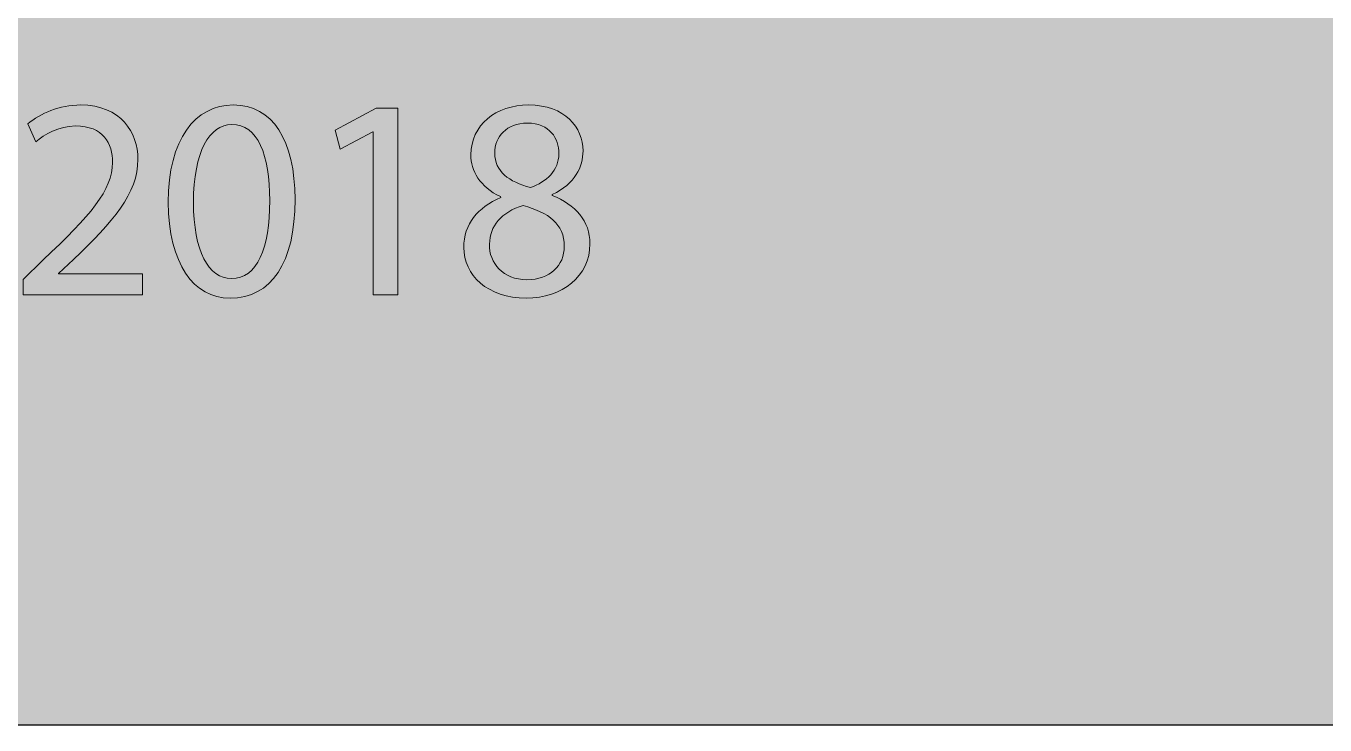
# Model space of a CAD drawing. Header units: inches. Extents: x 8 to 818, y -635 to -10.
# Drawn here: x 716.83 to 735.94, y -586.19 to -575.9 of the extents above; entities that cross this region are included whole.
import ezdxf

# ---------------------------------------------------------------- set-up
doc = ezdxf.new("R2010")
doc.units = ezdxf.units.IN
doc.header["$MEASUREMENT"] = 0
doc.layers.add('Calque 2', color=7, linetype='Continuous')

# ---------------------------------------------------------------- blocks, each defined once
blk = doc.blocks.new('block 14')
at = {"layer": 'Calque 2', "true_color": 0x262425}
h = blk.add_hatch(color=179, dxfattribs=at)
h.dxf.hatch_style = 2
edge = h.paths.add_edge_path()
edge.add_spline(control_points=[(716.791, -579.86), (716.791, -579.86), (716.791, -579.632), (716.791, -579.632), (716.791, -579.632), (717.083, -579.348), (717.083, -579.348), (717.786, -578.68), (718.103, -578.324), (718.107, -577.909), (718.107, -577.63), (717.972, -577.372), (717.561, -577.372), (717.312, -577.372), (717.104, -577.499), (716.977, -577.605), (716.977, -577.605), (716.859, -577.343), (716.859, -577.343), (717.049, -577.182), (717.32, -577.063), (717.638, -577.063), (718.23, -577.063), (718.48, -577.469), (718.48, -577.863), (718.48, -578.371), (718.111, -578.781), (717.532, -579.339), (717.532, -579.339), (717.312, -579.543), (717.312, -579.543), (717.312, -579.543), (717.312, -579.551), (717.312, -579.551), (717.312, -579.551), (718.547, -579.551), (718.547, -579.551), (718.547, -579.551), (718.547, -579.86), (718.547, -579.86), (718.547, -579.86), (716.791, -579.86), (716.791, -579.86)], knot_values=[0, 0, 0, 0, 1, 1, 1, 2, 2, 2, 3, 3, 3, 4, 4, 4, 5, 5, 5, 6, 6, 6, 7, 7, 7, 8, 8, 8, 9, 9, 9, 10, 10, 10, 11, 11, 11, 12, 12, 12, 13, 13, 13, 14, 14, 14, 14], degree=3, periodic=1)
h = blk.add_hatch(color=179, dxfattribs=at)
h.dxf.hatch_style = 2
edge = h.paths.add_edge_path()
edge.add_spline(control_points=[(720.791, -578.455), (720.791, -579.39), (720.444, -579.907), (719.835, -579.907), (719.297, -579.907), (718.933, -579.403), (718.925, -578.493), (718.925, -577.571), (719.323, -577.063), (719.881, -577.063), (720.461, -577.063), (720.791, -577.579), (720.791, -578.455)], knot_values=[0, 0, 0, 0, 1, 1, 1, 2, 2, 2, 3, 3, 3, 4, 4, 4, 4], degree=3, periodic=1)
edge = h.paths.add_edge_path()
edge.add_spline(control_points=[(719.297, -578.498), (719.297, -579.213), (719.517, -579.619), (719.856, -579.619), (720.237, -579.619), (720.419, -579.174), (720.419, -578.472), (720.419, -577.795), (720.245, -577.351), (719.86, -577.351), (719.534, -577.351), (719.297, -577.749), (719.297, -578.498)], knot_values=[0, 0, 0, 0, 1, 1, 1, 2, 2, 2, 3, 3, 3, 4, 4, 4, 4], degree=3, periodic=1)
h = blk.add_hatch(color=179, dxfattribs=at)
h.dxf.hatch_style = 2
h.paths.add_polyline_path([(721.943, -577.457), (721.934, -577.457), (721.456, -577.715), (721.384, -577.432), (721.985, -577.11), (722.302, -577.11), (722.302, -579.86), (721.943, -579.86)])
h = blk.add_hatch(color=179, dxfattribs=at)
h.dxf.hatch_style = 2
edge = h.paths.add_edge_path()
edge.add_spline(control_points=[(723.273, -579.162), (723.273, -578.815), (723.48, -578.57), (723.818, -578.426), (723.818, -578.426), (723.814, -578.413), (723.814, -578.413), (723.509, -578.269), (723.378, -578.032), (723.378, -577.795), (723.378, -577.36), (723.746, -577.063), (724.229, -577.063), (724.762, -577.063), (725.028, -577.397), (725.028, -577.74), (725.028, -577.973), (724.914, -578.223), (724.576, -578.383), (724.576, -578.383), (724.576, -578.396), (724.576, -578.396), (724.918, -578.532), (725.13, -578.773), (725.13, -579.107), (725.13, -579.585), (724.719, -579.907), (724.195, -579.907), (723.619, -579.907), (723.273, -579.564), (723.273, -579.162)], knot_values=[0, 0, 0, 0, 1, 1, 1, 2, 2, 2, 3, 3, 3, 4, 4, 4, 5, 5, 5, 6, 6, 6, 7, 7, 7, 8, 8, 8, 9, 9, 9, 10, 10, 10, 10], degree=3, periodic=1)
edge = h.paths.add_edge_path()
edge.add_spline(control_points=[(724.753, -579.145), (724.753, -578.811), (724.521, -578.65), (724.148, -578.544), (723.827, -578.637), (723.653, -578.849), (723.653, -579.111), (723.641, -579.39), (723.852, -579.636), (724.203, -579.636), (724.538, -579.636), (724.753, -579.428), (724.753, -579.145)], knot_values=[0, 0, 0, 0, 1, 1, 1, 2, 2, 2, 3, 3, 3, 4, 4, 4, 4], degree=3, periodic=1)
edge = h.paths.add_edge_path()
edge.add_spline(control_points=[(723.73, -577.77), (723.73, -578.045), (723.937, -578.193), (724.254, -578.278), (724.491, -578.197), (724.673, -578.028), (724.673, -577.779), (724.673, -577.558), (724.542, -577.33), (724.208, -577.33), (723.899, -577.33), (723.73, -577.533), (723.73, -577.77)], knot_values=[0, 0, 0, 0, 1, 1, 1, 2, 2, 2, 3, 3, 3, 4, 4, 4, 4], degree=3, periodic=1)
at = {"layer": 'Calque 2', "lineweight": 0}
blk.add_lwpolyline([(721.943, -577.457), (721.934, -577.457), (721.456, -577.715), (721.384, -577.432), (721.985, -577.11), (722.302, -577.11), (722.302, -579.86), (721.943, -579.86), (721.943, -577.457)], dxfattribs=at)
for points, knots in [([(716.791, -579.86), (716.791, -579.86), (716.791, -579.632), (716.791, -579.632), (716.791, -579.632), (717.083, -579.348), (717.083, -579.348), (717.786, -578.68), (718.103, -578.324), (718.107, -577.909), (718.107, -577.63), (717.972, -577.372), (717.561, -577.372), (717.312, -577.372), (717.104, -577.499), (716.977, -577.605), (716.977, -577.605), (716.859, -577.343), (716.859, -577.343), (717.049, -577.182), (717.32, -577.063), (717.638, -577.063), (718.23, -577.063), (718.48, -577.469), (718.48, -577.863), (718.48, -578.371), (718.111, -578.781), (717.532, -579.339), (717.532, -579.339), (717.312, -579.543), (717.312, -579.543), (717.312, -579.543), (717.312, -579.551), (717.312, -579.551), (717.312, -579.551), (718.547, -579.551), (718.547, -579.551), (718.547, -579.551), (718.547, -579.86), (718.547, -579.86), (718.547, -579.86), (716.791, -579.86), (716.791, -579.86)], [0, 0, 0, 0, 1, 1, 1, 2, 2, 2, 3, 3, 3, 4, 4, 4, 5, 5, 5, 6, 6, 6, 7, 7, 7, 8, 8, 8, 9, 9, 9, 10, 10, 10, 11, 11, 11, 12, 12, 12, 13, 13, 13, 14, 14, 14, 14]), ([(720.791, -578.455), (720.791, -579.39), (720.444, -579.907), (719.835, -579.907), (719.297, -579.907), (718.933, -579.403), (718.925, -578.493), (718.925, -577.571), (719.323, -577.063), (719.881, -577.063), (720.461, -577.063), (720.791, -577.579), (720.791, -578.455)], [0, 0, 0, 0, 1, 1, 1, 2, 2, 2, 3, 3, 3, 4, 4, 4, 4]), ([(723.273, -579.162), (723.273, -578.815), (723.48, -578.57), (723.818, -578.426), (723.818, -578.426), (723.814, -578.413), (723.814, -578.413), (723.509, -578.269), (723.378, -578.032), (723.378, -577.795), (723.378, -577.36), (723.746, -577.063), (724.229, -577.063), (724.762, -577.063), (725.028, -577.397), (725.028, -577.74), (725.028, -577.973), (724.914, -578.223), (724.576, -578.383), (724.576, -578.383), (724.576, -578.396), (724.576, -578.396), (724.918, -578.532), (725.13, -578.773), (725.13, -579.107), (725.13, -579.585), (724.719, -579.907), (724.195, -579.907), (723.619, -579.907), (723.273, -579.564), (723.273, -579.162)], [0, 0, 0, 0, 1, 1, 1, 2, 2, 2, 3, 3, 3, 4, 4, 4, 5, 5, 5, 6, 6, 6, 7, 7, 7, 8, 8, 8, 9, 9, 9, 10, 10, 10, 10]), ([(719.297, -578.498), (719.297, -579.213), (719.517, -579.619), (719.856, -579.619), (720.237, -579.619), (720.419, -579.174), (720.419, -578.472), (720.419, -577.795), (720.245, -577.351), (719.86, -577.351), (719.534, -577.351), (719.297, -577.749), (719.297, -578.498)], [0, 0, 0, 0, 1, 1, 1, 2, 2, 2, 3, 3, 3, 4, 4, 4, 4]), ([(723.73, -577.77), (723.73, -578.045), (723.937, -578.193), (724.254, -578.278), (724.491, -578.197), (724.673, -578.028), (724.673, -577.779), (724.673, -577.558), (724.542, -577.33), (724.208, -577.33), (723.899, -577.33), (723.73, -577.533), (723.73, -577.77)], [0, 0, 0, 0, 1, 1, 1, 2, 2, 2, 3, 3, 3, 4, 4, 4, 4]), ([(724.753, -579.145), (724.753, -578.811), (724.521, -578.65), (724.148, -578.544), (723.827, -578.637), (723.653, -578.849), (723.653, -579.111), (723.641, -579.39), (723.852, -579.636), (724.203, -579.636), (724.538, -579.636), (724.753, -579.428), (724.753, -579.145)], [0, 0, 0, 0, 1, 1, 1, 2, 2, 2, 3, 3, 3, 4, 4, 4, 4])]:
    blk.add_open_spline(points, degree=3, knots=knots, dxfattribs=at)

msp = doc.modelspace()

# ---------------------------------------------------------------- hatches: boundary and pattern name
at = {"layer": 'Calque 2', "true_color": 0xfefeff}
h = msp.add_hatch(color=7, dxfattribs=at)
h.dxf.hatch_style = 2
h.paths.add_polyline_path([(787.662, -586.194), (636.119, -586.194), (636.119, -513.458), (787.662, -513.458)])

# ---------------------------------------------------------------- linework, layer by layer
at = {"layer": 'Calque 2', "color": 179, "lineweight": 30, "true_color": 0x262425}
msp.add_lwpolyline([(787.662, -586.194), (636.119, -586.194), (636.119, -513.458), (787.662, -513.458), (787.662, -586.194)], dxfattribs=at)

# ---------------------------------------------------------------- block references
at = {"layer": 'Calque 2'}
msp.add_blockref('block 14', (0, 0), dxfattribs=at)

doc.saveas('drawing.dxf')
